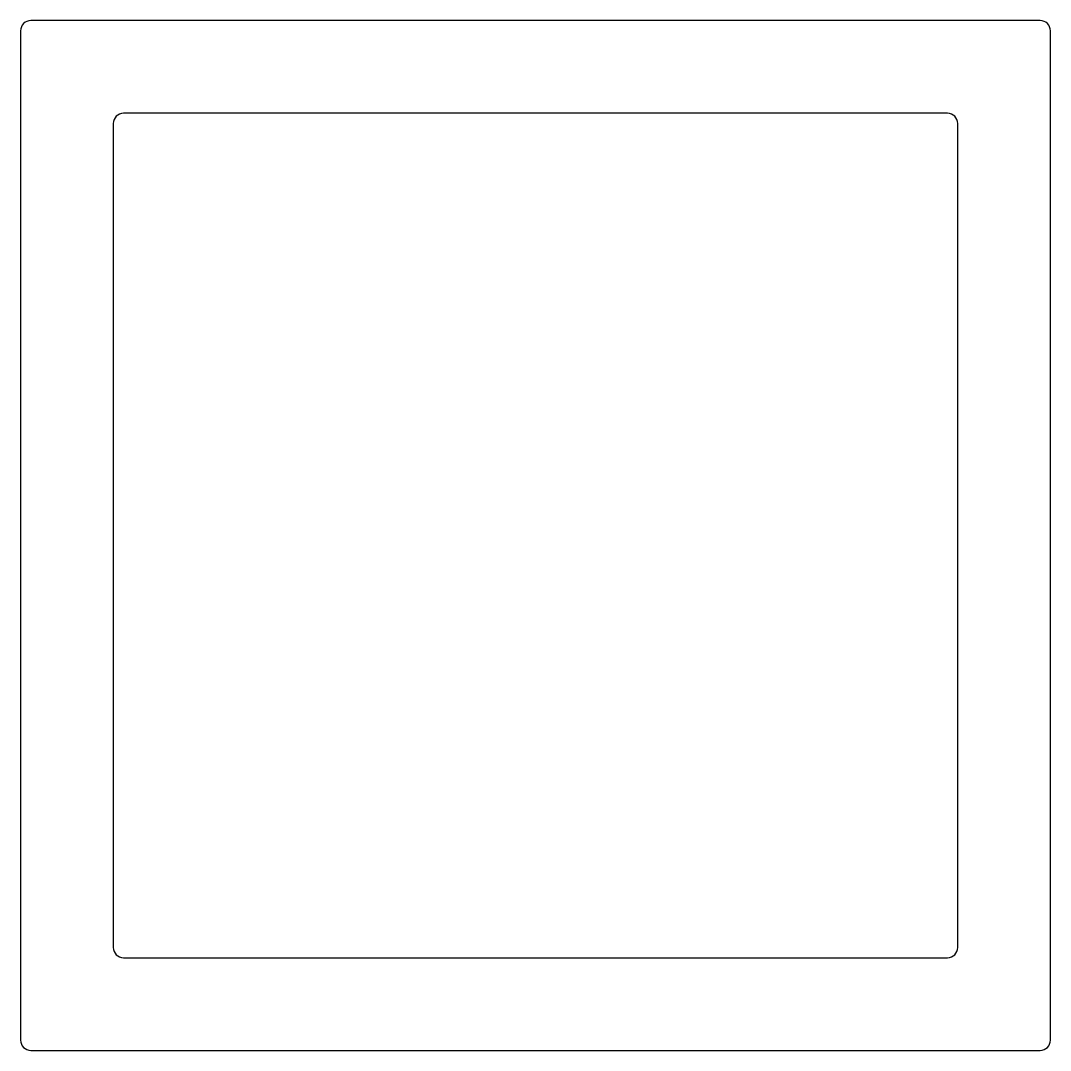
# Model space of a CAD drawing. Extents: x -12.7 to 12.7, y 5.9 to 31.3.
import ezdxf

# ---------------------------------------------------------------- set-up
doc = ezdxf.new("R2010")
doc.units = 0
doc.layers.get('0').update_dxf_attribs({"linetype": 'CONTINUOUS'})

msp = doc.modelspace()

# ---------------------------------------------------------------- linework, layer by layer
for p, q in [((12.45, 31.303), (-12.45, 31.303)), ((-12.7, 31.053), (-12.7, 6.153)), ((12.7, 6.153), (12.7, 31.053)), ((10.164, 29.017), (-10.164, 29.017)), ((-10.414, 28.767), (-10.414, 8.439)), ((10.414, 8.439), (10.414, 28.767)), ((-10.164, 8.189), (10.164, 8.189)), ((-12.45, 5.903), (12.45, 5.903))]:
    msp.add_line(p, q)
for centre, start, end in [((-12.45, 31.053), 90, 180), ((12.45, 31.053), 0, 90), ((-10.164, 28.767), 90, 180), ((10.164, 28.767), 0, 90), ((-10.164, 8.439), 180, 270), ((10.164, 8.439), 270, 0), ((-12.45, 6.153), 180, 270), ((12.45, 6.153), 270, 0)]:
    msp.add_arc(centre, 0.25, start, end)

doc.saveas('drawing.dxf')
